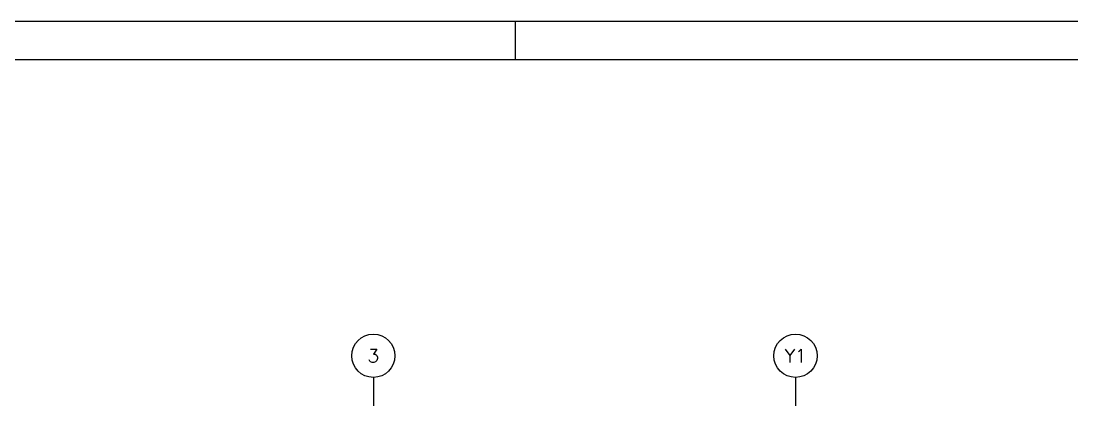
# Model space of a CAD drawing. Extents: x -4245 to 5400, y -2094 to 2406.
# Drawn here: x -1718 to -349, y 1912 to 2406 of the extents above; entities that cross this region are included whole.
import ezdxf
from ezdxf.enums import TextEntityAlignment as Align

# ---------------------------------------------------------------- set-up
doc = ezdxf.new("R2010")
doc.units = 0
doc.header["$LTSCALE"] = 50
doc.header["$MEASUREMENT"] = 0
doc.linetypes.add('EIXO', pattern=[6.8, 6, -0.4, 0, -0.4])
for name, color, linetype in [('F-EIXO', 12, 'EIXO'), ('F-MARGEM', 1, 'CONTINUOUS'), ('F-TEXTO', 6, 'CONTINUOUS')]:
    doc.layers.add(name, color=color, linetype=linetype)
doc.styles.add('ROMANS', font='simplex.shx')

# ---------------------------------------------------------------- blocks, each defined once
blk = doc.blocks.new('*U17')
at = {"layer": 'F-EIXO'}
blk.add_line((0, 0), (0, -3477.9), dxfattribs=at)
at = {"layer": 'F-EIXO', "color": 2, "linetype": 'Continuous'}
blk.add_circle((0, 28.2), 28.2, dxfattribs=at)
at = {"layer": 'F-TEXTO', "style": 'ROMANS'}
blk.add_attdef('EIXO', text='', height=17.5, rotation=360, dxfattribs=at).set_placement((0, 28.2), align=Align.MIDDLE_CENTER)
blk = doc.blocks.new('*U9')
at = {"layer": 'F-EIXO'}
blk.add_line((0, 0), (0, -3477.9), dxfattribs=at)
at = {"layer": 'F-EIXO', "color": 2, "linetype": 'Continuous'}
blk.add_circle((0, 28.2), 28.2, dxfattribs=at)
at = {"layer": 'F-TEXTO', "style": 'ROMANS'}
blk.add_attdef('EIXO', text='', height=17.5, rotation=360, dxfattribs=at).set_placement((0, 28.2), align=Align.MIDDLE_CENTER)
blk = doc.blocks.new('A0-4L_900')
at = {"layer": 'F-MARGEM', "color": 2}
blk.add_line((63.4, 90), (63.4, 89), dxfattribs=at)
blk.add_lwpolyline([(0, 0), (0, 90), (192.9, 90), (192.9, 0)], close=True, dxfattribs=at)
at = {"layer": 'F-MARGEM', "color": 7}
blk.add_lwpolyline([(2.5, 89), (191.9, 89), (191.9, 1), (2.5, 1)], close=True, dxfattribs=at)

msp = doc.modelspace()

# ---------------------------------------------------------------- block references
at = {"layer": 'F-EIXO', "linetype": 'Continuous'}
for name, p, values in [('*U9', (-1259.5, 1941.357), {'EIXO': '3'}), ('*U17', (-709.5, 1941.357), {'EIXO': 'Y1'})]:
    msp.add_blockref(name, p, dxfattribs=at).add_auto_attribs(values)
at = {"layer": 'F-MARGEM', "linetype": 'Continuous', "xscale": 50, "yscale": 50, "zscale": 50}
msp.add_blockref('A0-4L_900', (-4244.836, -2094.493), dxfattribs=at)

doc.saveas('drawing.dxf')
